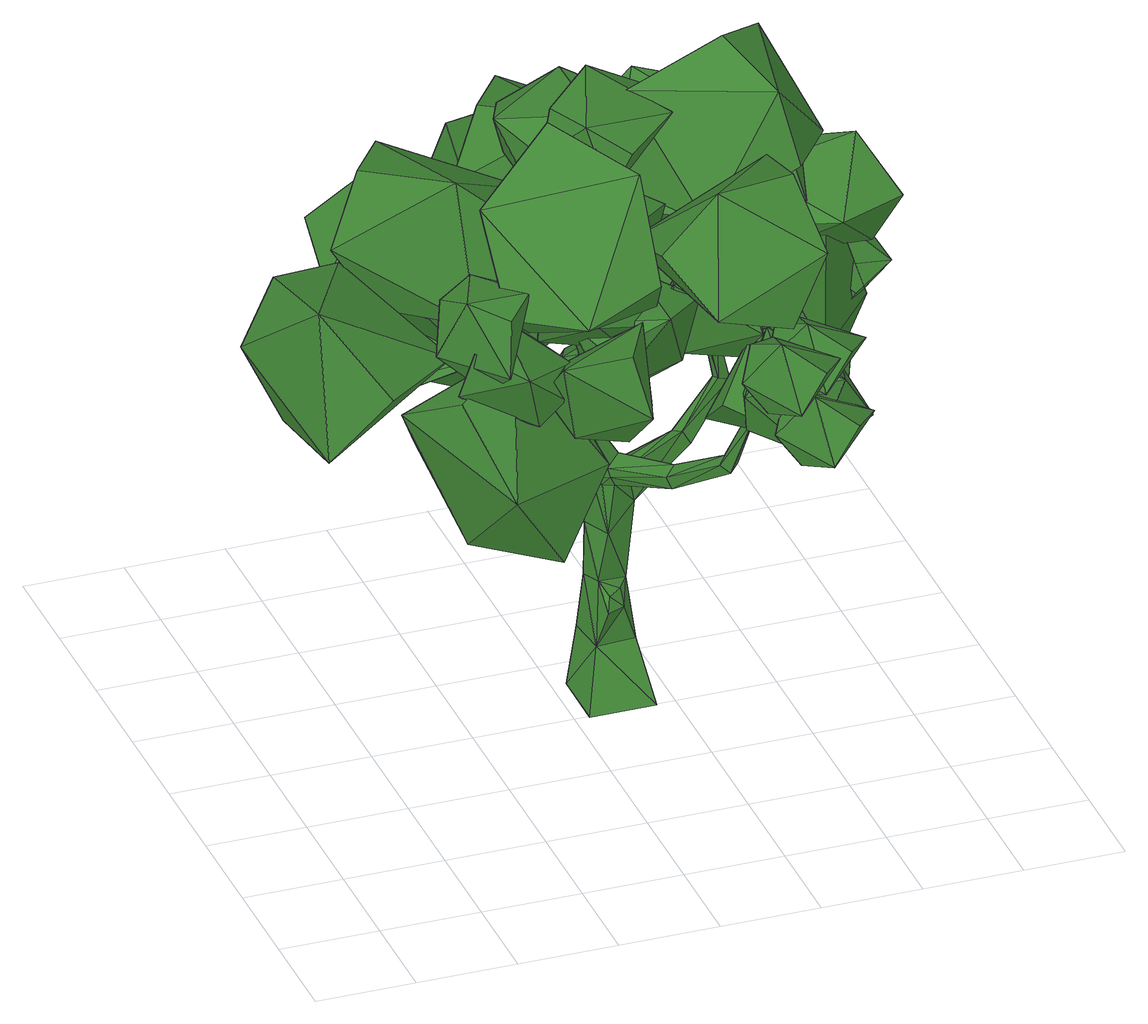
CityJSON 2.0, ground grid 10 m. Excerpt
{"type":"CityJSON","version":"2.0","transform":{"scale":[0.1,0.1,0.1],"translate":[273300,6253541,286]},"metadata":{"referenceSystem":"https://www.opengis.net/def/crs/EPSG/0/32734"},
"CityObjects":{
"tree1":{"type":"SolitaryVegetationObject","attributes":{"height":2,"width":0.04,"group":"standard","type":"broadleaf","footprint":[263531.37,6242808.01],"ground_height":15.6},"geometry":[{"type":"MultiSurface","lod":"2","boundaries":[[[0,1,2]],[[3,4,5]],[[0,6,7]],[[8,9,6]],[[9,10,11]],[[3,12,13]],[[2,8,0]],[[14,15,8]],[[15,16,10]],[[17,18,19]],[[2,20,14]],[[20,21,14]],[[22,16,21]],[[23,24,25]],[[7,20,1]],[[22,26,9]],[[9,23,22]],[[11,27,23]],[[28,29,30]],[[25,31,32]],[[33,34,35]],[[5,36,37]],[[38,39,40]],[[34,41,35]],[[28,38,34]],[[31,41,29]],[[39,42,43]],[[41,44,29]],[[29,39,30]],[[41,40,45]],[[46,42,47]],[[40,47,45]],[[39,46,40]],[[44,47,42]],[[48,49,50]],[[11,48,51]],[[11,12,3]],[[10,13,48]],[[52,53,54]],[[51,50,55]],[[12,55,52]],[[12,49,13]],[[56,57,58]],[[52,59,49]],[[49,56,50]],[[55,56,53]],[[60,57,61]],[[53,58,60]],[[53,61,54]],[[54,57,59]],[[62,63,64]],[[19,65,66]],[[67,65,62]],[[17,62,68]],[[10,17,32]],[[10,66,67]],[[16,19,66]],[[32,19,25]],[[64,69,70]],[[68,71,18]],[[18,63,65]],[[68,64,72]],[[70,73,74]],[[72,75,71]],[[63,75,69]],[[64,76,72]],[[73,77,74]],[[76,78,75]],[[75,73,69]],[[76,74,77]],[[79,80,81]],[[22,81,80]],[[9,79,6]],[[20,79,81]],[[82,83,84]],[[33,85,86]],[[33,28,34]],[[87,32,31]],[[33,36,88]],[[86,82,84]],[[27,37,82]],[[89,90,91]],[[82,92,93]],[[84,89,36]],[[37,89,92]],[[94,91,90]],[[89,95,92]],[[83,94,90]],[[93,95,94]],[[86,24,27]],[[86,85,24]],[[85,25,24]],[[5,87,88]],[[5,4,87]],[[4,32,87]],[[0,7,1]],[[0,8,6]],[[8,15,9]],[[9,15,10]],[[13,32,4]],[[4,3,13]],[[2,14,8]],[[14,21,15]],[[15,21,16]],[[17,68,18]],[[2,1,20]],[[20,22,21]],[[22,23,16]],[[25,16,23]],[[23,27,24]],[[7,6,20]],[[22,80,26]],[[9,11,23]],[[11,3,27]],[[28,31,29]],[[25,35,31]],[[35,25,85]],[[85,33,35]],[[37,3,5]],[[5,88,36]],[[38,30,39]],[[34,38,41]],[[28,30,38]],[[31,35,41]],[[39,44,42]],[[41,45,44]],[[29,44,39]],[[41,38,40]],[[46,43,42]],[[40,46,47]],[[39,43,46]],[[44,45,47]],[[48,13,49]],[[11,10,48]],[[11,51,12]],[[10,32,13]],[[52,55,53]],[[51,48,50]],[[12,51,55]],[[12,52,49]],[[56,59,57]],[[52,54,59]],[[49,59,56]],[[55,50,56]],[[60,58,57]],[[53,56,58]],[[53,60,61]],[[54,61,57]],[[62,65,63]],[[19,18,65]],[[67,66,65]],[[17,67,62]],[[10,67,17]],[[10,16,66]],[[16,25,19]],[[32,17,19]],[[64,63,69]],[[68,72,71]],[[18,71,63]],[[68,62,64]],[[70,69,73]],[[72,76,75]],[[63,71,75]],[[64,70,76]],[[73,78,77]],[[76,77,78]],[[75,78,73]],[[76,70,74]],[[79,26,80]],[[22,20,81]],[[9,26,79]],[[20,6,79]],[[82,93,83]],[[33,88,28]],[[28,88,31]],[[88,87,31]],[[33,84,36]],[[84,33,86]],[[86,27,82]],[[27,3,37]],[[89,83,90]],[[82,37,92]],[[84,83,89]],[[37,36,89]],[[94,95,91]],[[89,91,95]],[[83,93,94]],[[93,92,95]],[[96,97,98]],[[99,100,101]],[[102,103,104]],[[96,98,104]],[[105,106,107]],[[108,109,110]],[[111,112,113]],[[105,107,113]],[[114,115,116]],[[117,118,119]],[[120,121,122]],[[114,116,122]],[[123,124,125]],[[126,127,128]],[[129,130,131]],[[123,125,131]],[[132,133,134]],[[135,136,137]],[[138,139,140]],[[132,134,140]],[[141,142,143]],[[144,145,146]],[[147,148,149]],[[141,143,149]],[[150,151,152]],[[153,154,155]],[[156,157,158]],[[150,152,158]],[[159,160,161]],[[162,163,164]],[[165,166,167]],[[159,161,167]],[[168,169,170]],[[171,172,173]],[[174,175,176]],[[168,170,176]],[[177,178,179]],[[180,181,182]],[[183,184,185]],[[177,179,185]],[[186,187,188]],[[189,190,191]],[[192,193,194]],[[186,188,194]],[[195,196,197]],[[198,199,200]],[[201,202,203]],[[195,197,203]],[[204,205,206]],[[207,208,209]],[[210,211,212]],[[204,206,212]],[[213,214,215]],[[216,217,218]],[[219,220,221]],[[213,215,221]],[[222,223,224]],[[225,226,227]],[[228,229,230]],[[222,224,230]],[[231,232,233]],[[234,235,236]],[[237,238,239]],[[231,233,239]],[[240,241,242]],[[243,244,245]],[[246,247,248]],[[240,242,248]],[[249,250,251]],[[252,253,254]],[[255,256,257]],[[249,251,257]],[[258,259,260]],[[261,262,263]],[[264,265,266]],[[258,260,266]],[[267,268,269]],[[270,271,272]],[[273,274,275]],[[267,269,275]],[[276,277,278]],[[279,280,281]],[[282,283,284]],[[276,278,284]],[[285,286,287]],[[288,289,290]],[[291,292,293]],[[285,287,293]],[[294,295,296]],[[297,298,299]],[[300,301,302]],[[294,296,302]],[[303,304,305]],[[306,307,308]],[[309,310,311]],[[303,305,311]],[[312,313,314]],[[315,316,317]],[[318,319,320]],[[312,314,320]],[[321,322,323]],[[324,325,326]],[[327,328,329]],[[321,323,329]],[[330,331,332]],[[333,334,335]],[[336,337,338]],[[330,332,338]],[[339,340,341]],[[342,343,344]],[[345,346,347]],[[339,341,347]],[[348,349,350]],[[351,352,353]],[[354,355,356]],[[348,350,356]],[[357,358,359]],[[360,361,362]],[[363,364,365]],[[357,359,365]],[[366,367,368]],[[369,370,371]],[[372,373,374]],[[366,368,374]],[[375,376,377]],[[378,379,380]],[[381,382,383]],[[375,377,383]],[[384,385,386]],[[387,388,389]],[[390,391,392]],[[384,386,392]],[[393,394,395]],[[396,397,398]],[[399,400,401]],[[393,395,401]],[[402,403,404]],[[405,406,407]],[[408,409,410]],[[402,404,410]],[[411,412,413]],[[414,415,416]],[[417,418,419]],[[411,413,419]],[[419,416,417]],[[419,413,416]],[[413,414,416]],[[419,412,411]],[[419,418,412]],[[418,420,412]],[[416,418,417]],[[416,415,418]],[[415,420,418]],[[413,415,414]],[[413,412,415]],[[412,420,415]],[[410,407,408]],[[410,404,407]],[[404,405,407]],[[410,403,402]],[[410,409,403]],[[409,421,403]],[[407,409,408]],[[407,406,409]],[[406,421,409]],[[404,406,405]],[[404,403,406]],[[403,421,406]],[[401,398,399]],[[401,395,398]],[[395,396,398]],[[401,394,393]],[[401,400,394]],[[400,422,394]],[[398,400,399]],[[398,397,400]],[[397,422,400]],[[395,397,396]],[[395,394,397]],[[394,422,397]],[[392,389,390]],[[392,386,389]],[[386,387,389]],[[392,385,384]],[[392,391,385]],[[391,423,385]],[[389,391,390]],[[389,388,391]],[[388,423,391]],[[386,388,387]],[[386,385,388]],[[385,423,388]],[[383,380,381]],[[383,377,380]],[[377,378,380]],[[383,376,375]],[[383,382,376]],[[382,424,376]],[[380,382,381]],[[380,379,382]],[[379,424,382]],[[377,379,378]],[[377,376,379]],[[376,424,379]],[[374,371,372]],[[374,368,371]],[[368,369,371]],[[374,367,366]],[[374,373,367]],[[373,425,367]],[[371,373,372]],[[371,370,373]],[[370,425,373]],[[368,370,369]],[[368,367,370]],[[367,425,370]],[[365,362,363]],[[365,359,362]],[[359,360,362]],[[365,358,357]],[[365,364,358]],[[364,426,358]],[[362,364,363]],[[362,361,364]],[[361,426,364]],[[359,361,360]],[[359,358,361]],[[358,426,361]],[[356,353,354]],[[356,350,353]],[[350,351,353]],[[356,349,348]],[[356,355,349]],[[355,427,349]],[[353,355,354]],[[353,352,355]],[[352,427,355]],[[350,352,351]],[[350,349,352]],[[349,427,352]],[[347,344,345]],[[347,341,344]],[[341,342,344]],[[347,340,339]],[[347,346,340]],[[346,428,340]],[[344,346,345]],[[344,343,346]],[[343,428,346]],[[341,343,342]],[[341,340,343]],[[340,428,343]],[[338,335,336]],[[338,332,335]],[[332,333,335]],[[338,331,330]],[[338,337,331]],[[337,429,331]],[[335,337,336]],[[335,334,337]],[[334,429,337]],[[332,334,333]],[[332,331,334]],[[331,429,334]],[[329,326,327]],[[329,323,326]],[[323,324,326]],[[329,322,321]],[[329,328,322]],[[328,430,322]],[[326,328,327]],[[326,325,328]],[[325,430,328]],[[323,325,324]],[[323,322,325]],[[322,430,325]],[[320,317,318]],[[320,314,317]],[[314,315,317]],[[320,313,312]],[[320,319,313]],[[319,431,313]],[[317,319,318]],[[317,316,319]],[[316,431,319]],[[314,316,315]],[[314,313,316]],[[313,431,316]],[[311,308,309]],[[311,305,308]],[[305,306,308]],[[311,304,303]],[[311,310,304]],[[310,432,304]],[[308,310,309]],[[308,307,310]],[[307,432,310]],[[305,307,306]],[[305,304,307]],[[304,432,307]],[[302,299,300]],[[302,296,299]],[[296,297,299]],[[302,295,294]],[[302,301,295]],[[301,433,295]],[[299,301,300]],[[299,298,301]],[[298,433,301]],[[296,298,297]],[[296,295,298]],[[295,433,298]],[[293,290,291]],[[293,287,290]],[[287,288,290]],[[293,286,285]],[[293,292,286]],[[292,434,286]],[[290,292,291]],[[290,289,292]],[[289,434,292]],[[287,289,288]],[[287,286,289]],[[286,434,289]],[[284,281,282]],[[284,278,281]],[[278,279,281]],[[284,277,276]],[[284,283,277]],[[283,435,277]],[[281,283,282]],[[281,280,283]],[[280,435,283]],[[278,280,279]],[[278,277,280]],[[277,435,280]],[[275,272,273]],[[275,269,272]],[[269,270,272]],[[275,268,267]],[[275,274,268]],[[274,436,268]],[[272,274,273]],[[272,271,274]],[[271,436,274]],[[269,271,270]],[[269,268,271]],[[268,436,271]],[[266,263,264]],[[266,260,263]],[[260,261,263]],[[266,259,258]],[[266,265,259]],[[265,437,259]],[[263,265,264]],[[263,262,265]],[[262,437,265]],[[260,262,261]],[[260,259,262]],[[259,437,262]],[[257,254,255]],[[257,251,254]],[[251,252,254]],[[257,250,249]],[[257,256,250]],[[256,438,250]],[[254,256,255]],[[254,253,256]],[[253,438,256]],[[251,253,252]],[[251,250,253]],[[250,438,253]],[[248,245,246]],[[248,242,245]],[[242,243,245]],[[248,241,240]],[[248,247,241]],[[247,439,241]],[[245,247,246]],[[245,244,247]],[[244,439,247]],[[242,244,243]],[[242,241,244]],[[241,439,244]],[[239,236,237]],[[239,233,236]],[[233,234,236]],[[239,232,231]],[[239,238,232]],[[238,440,232]],[[236,238,237]],[[236,235,238]],[[235,440,238]],[[233,235,234]],[[233,232,235]],[[232,440,235]],[[230,227,228]],[[230,224,227]],[[224,225,227]],[[230,223,222]],[[230,229,223]],[[229,441,223]],[[227,229,228]],[[227,226,229]],[[226,441,229]],[[224,226,225]],[[224,223,226]],[[223,441,226]],[[221,218,219]],[[221,215,218]],[[215,216,218]],[[221,214,213]],[[221,220,214]],[[220,442,214]],[[218,220,219]],[[218,217,220]],[[217,442,220]],[[215,217,216]],[[215,214,217]],[[214,442,217]],[[212,209,210]],[[212,206,209]],[[206,207,209]],[[212,205,204]],[[212,211,205]],[[211,443,205]],[[209,211,210]],[[209,208,211]],[[208,443,211]],[[206,208,207]],[[206,205,208]],[[205,443,208]],[[203,200,201]],[[203,197,200]],[[197,198,200]],[[203,196,195]],[[203,202,196]],[[202,444,196]],[[200,202,201]],[[200,199,202]],[[199,444,202]],[[197,199,198]],[[197,196,199]],[[196,444,199]],[[194,191,192]],[[194,188,191]],[[188,189,191]],[[194,187,186]],[[194,193,187]],[[193,445,187]],[[191,193,192]],[[191,190,193]],[[190,445,193]],[[188,190,189]],[[188,187,190]],[[187,445,190]],[[185,182,183]],[[185,179,182]],[[179,180,182]],[[185,178,177]],[[185,184,178]],[[184,446,178]],[[182,184,183]],[[182,181,184]],[[181,446,184]],[[179,181,180]],[[179,178,181]],[[178,446,181]],[[176,173,174]],[[176,170,173]],[[170,171,173]],[[176,169,168]],[[176,175,169]],[[175,447,169]],[[173,175,174]],[[173,172,175]],[[172,447,175]],[[170,172,171]],[[170,169,172]],[[169,447,172]],[[167,164,165]],[[167,161,164]],[[161,162,164]],[[167,160,159]],[[167,166,160]],[[166,448,160]],[[164,166,165]],[[164,163,166]],[[163,448,166]],[[161,163,162]],[[161,160,163]],[[160,448,163]],[[158,155,156]],[[158,152,155]],[[152,153,155]],[[158,151,150]],[[158,157,151]],[[157,449,151]],[[155,157,156]],[[155,154,157]],[[154,449,157]],[[152,154,153]],[[152,151,154]],[[151,449,154]],[[149,146,147]],[[149,143,146]],[[143,144,146]],[[149,142,141]],[[149,148,142]],[[148,450,142]],[[146,148,147]],[[146,145,148]],[[145,450,148]],[[143,145,144]],[[143,142,145]],[[142,450,145]],[[140,137,138]],[[140,134,137]],[[134,135,137]],[[140,133,132]],[[140,139,133]],[[139,451,133]],[[137,139,138]],[[137,136,139]],[[136,451,139]],[[134,136,135]],[[134,133,136]],[[133,451,136]],[[131,128,129]],[[131,125,128]],[[125,126,128]],[[131,124,123]],[[131,130,124]],[[130,452,124]],[[128,130,129]],[[128,127,130]],[[127,452,130]],[[125,127,126]],[[125,124,127]],[[124,452,127]],[[122,119,120]],[[122,116,119]],[[116,117,119]],[[122,115,114]],[[122,121,115]],[[121,453,115]],[[119,121,120]],[[119,118,121]],[[118,453,121]],[[116,118,117]],[[116,115,118]],[[115,453,118]],[[113,110,111]],[[113,107,110]],[[107,108,110]],[[113,106,105]],[[113,112,106]],[[112,454,106]],[[110,112,111]],[[110,109,112]],[[109,454,112]],[[107,109,108]],[[107,106,109]],[[106,454,109]],[[104,101,102]],[[104,98,101]],[[98,99,101]],[[104,97,96]],[[104,103,97]],[[103,455,97]],[[101,103,102]],[[101,100,103]],[[100,455,103]],[[98,100,99]],[[98,97,100]],[[97,455,100]]]}]}
},
"vertices":[
[381,363,9],[315,298,9],[315,363,9],[363,328,252],[358,340,252],[359,327,263],[370,325,69],[381,298,9],[366,370,68],[366,341,127],[355,351,215],[369,326,217],[427,356,263],[421,367,259],[326,366,68],[358,366,128],[329,352,188],[345,386,242],[327,436,283],[335,380,239],[330,322,69],[330,358,128],[335,331,134],[342,323,188],[335,320,244],[330,331,242],[355,326,125],[345,313,246],[317,329,329],[252,340,409],[256,329,416],[309,342,324],[349,347,248],[337,312,266],[306,319,322],[297,332,317],[389,272,282],[397,273,267],[252,321,406],[148,329,394],[146,322,385],[248,332,399],[92,334,426],[94,330,428],[147,339,388],[145,331,378],[92,327,425],[90,331,423],[430,369,246],[462,369,309],[474,371,305],[436,357,248],[464,359,312],[459,348,369],[448,346,373],[476,361,307],[457,357,368],[505,360,414],[508,361,412],[447,355,371],[508,358,413],[506,357,415],[348,448,264],[321,488,270],[340,490,270],[323,444,263],[334,389,215],[349,390,225],[341,438,285],[326,523,251],[343,524,251],[324,492,286],[335,494,286],[324,571,276],[333,572,277],[328,527,265],[338,528,266],[330,569,284],[325,568,283],[356,317,110],[341,316,124],[337,308,111],[383,261,263],[412,211,311],[377,261,277],[331,320,253],[340,311,256],[352,337,261],[353,326,272],[421,222,314],[429,188,370],[433,193,371],[432,217,306],[421,206,303],[434,184,368],[439,190,369],[589,386,451],[555,314,522],[606,347,381],[556,298,339],[520,222,406],[496,353,330],[457,394,389],[418,322,458],[524,426,422],[158,379,426],[170,274,441],[108,390,363],[34,359,353],[41,252,365],[3,389,422],[31,378,498],[38,273,515],[106,406,483],[245,214,451],[279,146,375],[188,261,418],[120,238,380],[149,171,301],[91,192,441],[128,130,479],[158,60,404],[195,173,501],[462,149,651],[472,249,614],[382,132,655],[328,138,595],[332,237,556],[367,89,543],[444,97,516],[453,195,474],[478,98,590],[311,92,591],[307,139,687],[235,78,566],[174,132,560],[164,181,654],[214,183,510],[286,218,522],[280,271,616],[327,149,535],[462,247,350],[397,210,365],[486,262,401],[499,226,445],[436,188,463],[533,190,413],[518,161,365],[455,120,381],[502,208,335],[530,383,545],[595,346,560],[531,397,489],[538,361,443],[603,323,454],[494,326,457],[487,297,507],[550,256,520],[488,344,541],[183,370,426],[105,442,441],[228,394,363],[264,467,353],[189,542,365],[308,464,422],[279,453,498],[205,529,515],[240,383,483],[249,588,426],[309,676,441],[280,548,363],[357,522,353],[421,607,365],[360,479,422],[346,506,498],[410,590,515],[271,534,483],[475,368,473],[376,407,488],[508,407,410],[516,488,400],[419,531,412],[557,500,469],[534,481,545],[438,524,562],[523,401,530],[367,550,513],[440,473,528],[321,528,449],[280,458,440],[350,378,451],[237,463,509],[266,472,584],[336,392,602],[309,540,569],[226,487,505],[299,411,520],[179,465,442],[139,395,432],[209,315,444],[96,401,501],[125,409,577],[194,330,594],[168,477,562],[460,338,695],[371,357,643],[493,274,663],[511,262,586],[424,278,531],[556,327,579],[536,402,594],[451,423,538],[514,389,669],[306,649,373],[217,616,330],[339,587,410],[357,517,378],[271,479,334],[403,546,320],[382,599,265],[297,564,217],[360,656,316],[294,350,643],[345,392,656],[286,351,592],[321,341,555],[373,383,565],[334,295,572],[352,283,619],[406,323,631],[313,302,645],[353,335,463],[404,377,476],[345,335,413],[379,326,376],[431,368,385],[393,279,393],[411,268,439],[464,307,451],[371,287,466],[254,434,459],[305,476,472],[245,434,409],[280,425,372],[332,467,381],[294,379,389],[312,367,436],[365,406,447],[272,386,462],[242,479,368],[300,493,398],[222,523,351],[244,558,321],[303,575,349],[254,525,282],[281,482,285],[341,496,312],[252,460,321],[276,351,602],[338,350,627],[255,397,613],[275,443,601],[338,445,626],[279,435,551],[304,396,527],[367,397,549],[279,358,551],[276,142,498],[338,141,523],[255,188,509],[275,234,497],[338,237,522],[279,226,447],[304,188,423],[367,189,446],[279,150,448],[276,236,546],[338,235,571],[255,282,557],[275,328,546],[338,331,570],[279,320,495],[304,282,471],[367,283,494],[279,244,496],[208,129,475],[212,84,525],[244,165,483],[294,158,491],[301,115,542],[303,133,447],[279,90,431],[286,44,480],[232,108,434],[446,366,529],[449,322,580],[481,402,538],[531,395,546],[538,352,597],[540,370,502],[517,327,486],[523,281,535],[469,346,489],[227,307,559],[230,263,610],[262,344,568],[312,337,575],[319,293,626],[321,311,532],[297,268,516],[304,222,565],[250,287,518],[267,296,382],[271,252,433],[303,333,391],[353,326,399],[360,282,450],[362,300,355],[338,257,339],[345,211,388],[291,276,341],[358,244,472],[362,200,522],[393,280,480],[444,273,488],[451,230,539],[452,248,444],[429,205,428],[436,159,477],[381,224,431],[234,460,377],[238,415,427],[269,496,385],[319,489,393],[326,446,444],[328,463,349],[305,420,333],[311,374,382],[257,439,336],[461,200,439],[519,174,417],[425,188,405],[413,140,389],[469,112,365],[404,121,436],[436,120,476],[493,91,455],[444,170,477],[442,143,497],[458,100,517],[472,163,487],[501,152,465],[520,110,484],[480,143,435],[451,118,434],[468,75,452],[431,135,461],[442,120,430],[458,77,451],[472,140,421],[501,129,399],[520,87,418],[480,120,368],[451,95,368],[468,52,386],[431,112,395],[393,75,522],[409,33,542],[423,96,512],[452,85,490],[471,43,509],[431,76,460],[402,51,459],[419,7,477],[382,67,486],[316,157,511],[266,135,531],[307,181,475],[278,215,472],[226,195,491],[296,239,505],[303,227,547],[252,207,569],[328,191,537],[221,102,481],[179,85,519],[201,120,446],[171,154,446],[128,139,483],[198,183,468],[217,177,507],[176,163,546],[239,139,497],[583,311,406],[630,345,414],[552,322,435],[535,363,441],[580,400,451],[522,370,399],[547,367,362],[592,404,370],[562,326,369],[540,286,388],[574,313,349],[536,313,423],[521,355,422],[554,385,384],[482,347,402],[476,326,363],[507,355,323],[498,289,374],[165,97,580],[162,91,522],[195,129,588],[196,170,572],[194,167,514],[155,182,586],[117,160,578],[112,156,520],[130,121,593],[154,135,485],[564,367,329],[627,403,417],[137,120,538],[219,168,542],[443,3,521],[492,48,429],[492,71,496],[527,110,399],[295,386,446],[420,170,542],[329,223,452],[288,234,629],[507,292,599],[270,55,544],[384,283,559],[384,189,511],[384,398,615],[349,530,369],[364,473,440],[463,374,444],[405,390,624],[212,533,268],[365,363,540],[275,307,528],[416,369,535],[355,512,496],[416,674,449],[123,547,449],[620,286,519],[393,151,413],[247,226,707],[424,284,526],[213,86,316],[88,206,449],[477,244,501]
]}
